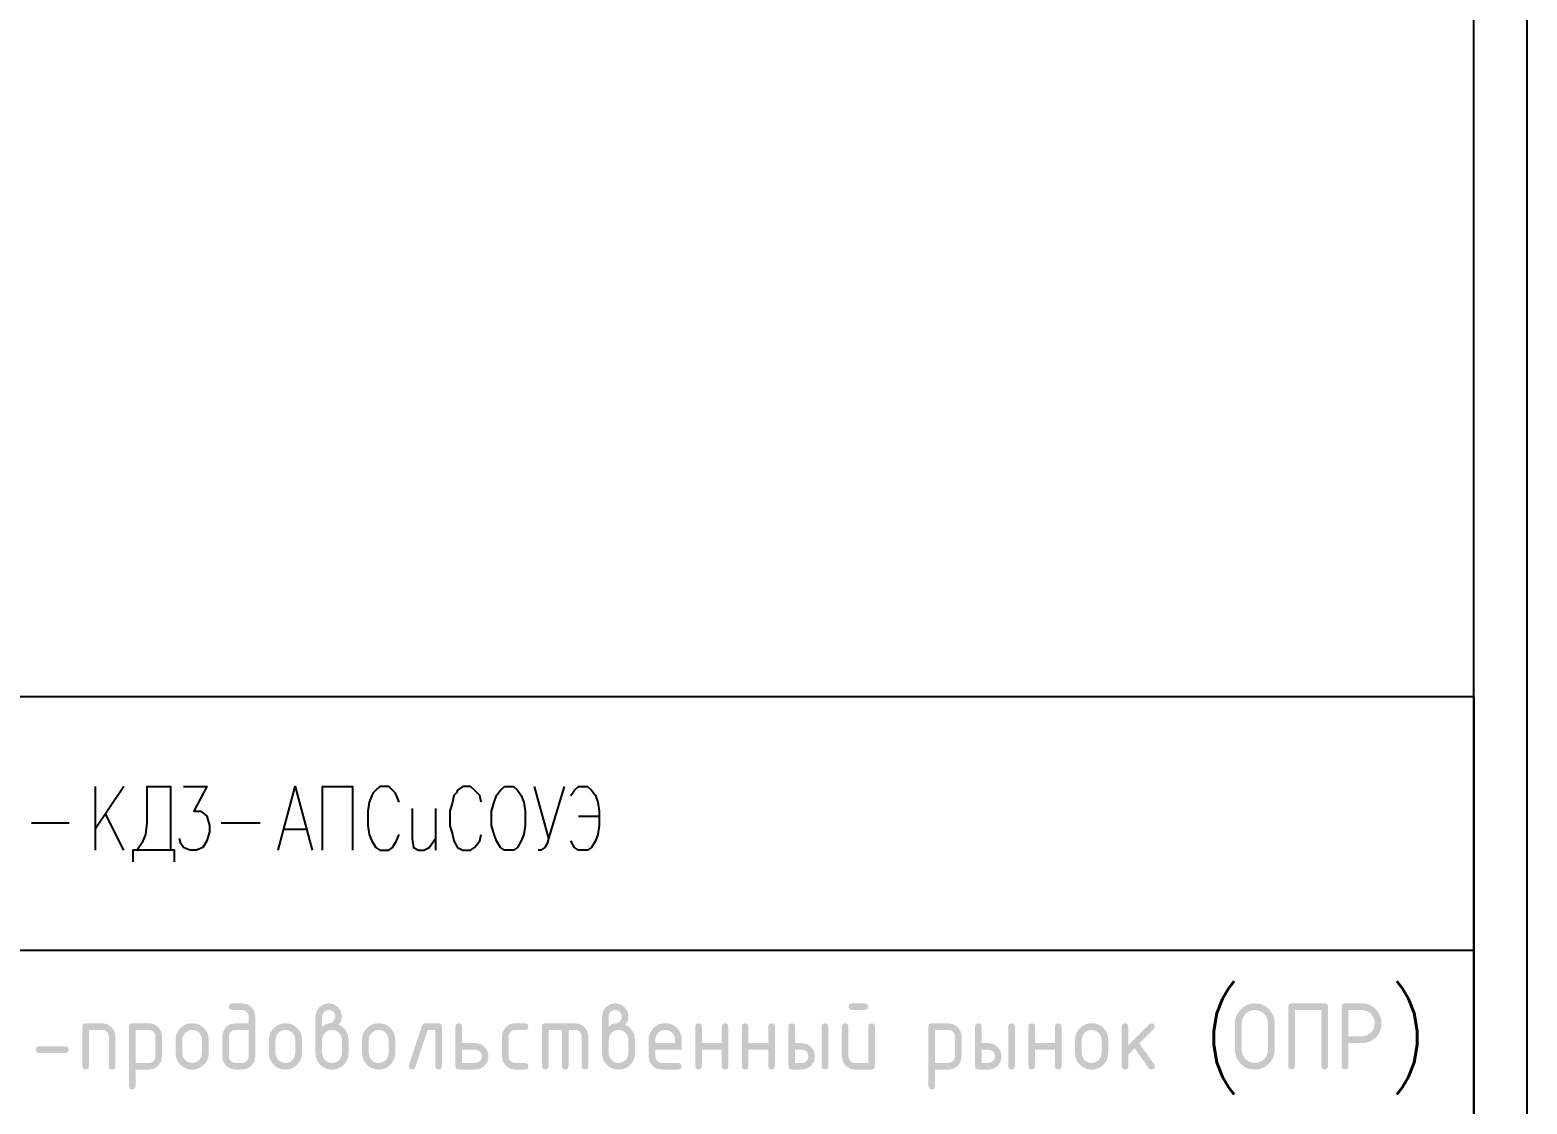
# Model space of a CAD drawing. Header units: millimetres. Extents: x 0 to 420, y 0 to 297.
# Drawn here: x 371.3 to 420.07, y 33.89 to 68.89 of the extents above; entities that cross this region are included whole.
import ezdxf

# ---------------------------------------------------------------- set-up
doc = ezdxf.new("R2010")
doc.units = ezdxf.units.MM
doc.layers.get('0').update_dxf_attribs({"linetype": 'CONTINUOUS'})
doc.styles.get("Standard").update_dxf_attribs({"font": 'STANDARD'})

msp = doc.modelspace()

# ---------------------------------------------------------------- hatches: boundary and pattern name
at = {"true_color": 0x000007}
h = msp.add_hatch(color=0, dxfattribs=at)
h.paths.add_polyline_path([(378.643691, 36.738234), (378.643691, 35.442327), (378.611996, 35.274551), (378.517463, 35.1353), (378.378212, 35.041318), (378.21209, 35.010175), (377.996013, 35.010175), (377.828237, 35.041594), (377.688986, 35.135852), (377.595004, 35.275447), (377.563861, 35.442327), (377.563861, 36.090005), (377.59528, 36.257575), (377.689538, 36.397032), (377.829133, 36.490808), (377.996013, 36.522158), (378.427615, 36.522158), (378.427615, 36.738234), (378.411974, 36.822157), (378.365328, 36.892023), (378.295943, 36.93867), (378.21209, 36.954311), (377.887975, 36.954311), (377.806878, 36.981251), (377.779937, 37.062349), (377.806878, 37.14324), (377.887975, 37.170387), (378.21209, 37.170387), (378.379177, 37.138692), (378.518565, 37.044159), (378.612341, 36.904839)], flags=0)
h.paths.add_polyline_path([(378.427615, 35.442327), (378.427615, 36.306082), (377.996013, 36.306082), (377.912366, 36.290372), (377.842775, 36.243243), (377.795647, 36.173445), (377.779937, 36.090005), (377.779937, 35.442327), (377.795715, 35.359576), (377.843327, 35.289641), (377.913262, 35.242029), (377.996013, 35.226251), (378.21209, 35.226251), (378.295048, 35.241961), (378.364776, 35.289089), (378.411905, 35.35868)], flags=0)
h = msp.add_hatch(color=0, dxfattribs=at)
h.paths.add_polyline_path([(380.8181, 36.41412), (380.949634, 36.495011), (381.070005, 36.522158), (381.134566, 36.540899), (381.19458, 36.597675), (381.236266, 36.667541), (381.250253, 36.738234), (381.234612, 36.822157), (381.187965, 36.892023), (381.118099, 36.93867), (381.034176, 36.954311), (380.950529, 36.938326), (380.880938, 36.890921), (380.83381, 36.821192), (380.8181, 36.738234)], flags=0)
h.paths.add_polyline_path([(381.35774, 36.478061), (381.491272, 36.397032), (381.594211, 36.279623), (381.659943, 36.13741), (381.681854, 35.981967), (381.681854, 35.550365), (381.671941, 35.441518), (381.642236, 35.341455), (381.59279, 35.250074), (381.523655, 35.167271), (381.440568, 35.098541), (381.349265, 35.049449), (381.249796, 35.019993), (381.142215, 35.010175), (381.033367, 35.020002), (380.933304, 35.049518), (380.841923, 35.098774), (380.75912, 35.167822), (380.69039, 35.250926), (380.641298, 35.342351), (380.611842, 35.442146), (380.602024, 35.550365), (380.602024, 36.738234), (380.633443, 36.905804), (380.727701, 37.045261), (380.867296, 37.139037), (381.034176, 37.170387), (381.201263, 37.138692), (381.340652, 37.044159), (381.434428, 36.904839), (381.465778, 36.738234), (381.438631, 36.591198)], flags=0)
h.paths.add_polyline_path([(381.465778, 35.550365), (381.465778, 35.981967), (381.442213, 36.106335), (381.37152, 36.211273), (381.267203, 36.282242), (381.142215, 36.306082), (381.016469, 36.282242), (380.911807, 36.211273), (380.841389, 36.106335), (380.8181, 35.981967), (380.8181, 35.550365), (380.841389, 35.42462), (380.911807, 35.319958), (381.016469, 35.24954), (381.142215, 35.226251), (381.267203, 35.249884), (381.37152, 35.32106), (381.442213, 35.425584)], flags=0)
h = msp.add_hatch(color=0, dxfattribs=at)
h.paths.add_polyline_path([(390.151525, 36.41412), (390.283059, 36.495011), (390.403431, 36.522158), (390.467992, 36.540899), (390.528005, 36.597675), (390.569691, 36.667541), (390.583678, 36.738234), (390.568037, 36.822157), (390.521391, 36.892023), (390.451524, 36.93867), (390.367602, 36.954311), (390.283955, 36.938326), (390.214364, 36.890921), (390.167235, 36.821192), (390.151525, 36.738234)], flags=0)
h.paths.add_polyline_path([(390.691165, 36.478061), (390.824697, 36.397032), (390.927636, 36.279623), (390.993369, 36.13741), (391.01528, 35.981967), (391.01528, 35.550365), (391.005366, 35.441518), (390.975661, 35.341455), (390.926215, 35.250074), (390.857081, 35.167271), (390.773994, 35.098541), (390.68269, 35.049449), (390.583222, 35.019993), (390.47564, 35.010175), (390.366792, 35.020002), (390.266729, 35.049518), (390.175348, 35.098774), (390.092545, 35.167822), (390.023816, 35.250926), (389.974723, 35.342351), (389.945267, 35.442146), (389.935449, 35.550365), (389.935449, 36.738234), (389.966868, 36.905804), (390.061126, 37.045261), (390.200721, 37.139037), (390.367602, 37.170387), (390.534689, 37.138692), (390.674077, 37.044159), (390.767853, 36.904839), (390.799203, 36.738234), (390.772056, 36.591198)], flags=0)
h.paths.add_polyline_path([(390.799203, 35.550365), (390.799203, 35.981967), (390.775639, 36.106335), (390.704945, 36.211273), (390.600628, 36.282242), (390.47564, 36.306082), (390.349894, 36.282242), (390.245232, 36.211273), (390.174814, 36.106335), (390.151525, 35.981967), (390.151525, 35.550365), (390.174814, 35.42462), (390.245232, 35.319958), (390.349894, 35.24954), (390.47564, 35.226251), (390.600628, 35.249884), (390.704945, 35.32106), (390.775639, 35.425584)], flags=0)
h = msp.add_hatch(color=0, dxfattribs=at)
h.paths.add_polyline_path([(398.829623, 36.41412), (398.829623, 35.118213), (398.802476, 35.037115), (398.721585, 35.010175), (398.181945, 35.010175), (398.014169, 35.041318), (397.874919, 35.1353), (397.780936, 35.274551), (397.749793, 35.442327), (397.749793, 36.41412), (397.776733, 36.495011), (397.857831, 36.522158), (397.938722, 36.495011), (397.965869, 36.41412), (397.965869, 35.442327), (397.981648, 35.359576), (398.029259, 35.289641), (398.099194, 35.242029), (398.181945, 35.226251), (398.613547, 35.226251), (398.613547, 36.41412), (398.640488, 36.495011), (398.721585, 36.522158), (398.802476, 36.495011)], flags=0)
h.paths.add_polyline_path([(398.503855, 36.954311), (398.073907, 36.954311), (397.99281, 36.981251), (397.965869, 37.062349), (397.99281, 37.14324), (398.073907, 37.170387), (398.503855, 37.170387), (398.584746, 37.14324), (398.611893, 37.062349), (398.584746, 36.981251)], flags=0)
h = msp.add_hatch(color=0, dxfattribs=at)
h.paths.add_polyline_path([(411.637643, 35.658404), (411.637643, 36.522158), (411.606293, 36.689727), (411.512517, 36.829185), (411.373128, 36.92296), (411.206041, 36.954311), (411.038265, 36.92296), (410.899014, 36.829185), (410.805032, 36.689727), (410.773889, 36.522158), (410.773889, 35.658404), (410.805032, 35.490628), (410.899014, 35.351377), (411.038265, 35.257395), (411.206041, 35.226251), (411.373128, 35.257395), (411.512517, 35.351377), (411.606293, 35.490628)], flags=0)
h.paths.add_polyline_path([(411.853719, 35.658404), (411.841834, 35.528997), (411.806177, 35.409461), (411.746749, 35.299743), (411.66355, 35.199793), (411.563694, 35.11668), (411.454226, 35.057441), (411.335043, 35.021974), (411.206041, 35.010175), (411.076635, 35.021974), (410.957099, 35.057441), (410.847381, 35.11668), (410.74743, 35.199793), (410.664317, 35.299743), (410.605079, 35.409461), (410.569612, 35.528997), (410.557812, 35.658404), (410.557812, 36.522158), (410.569612, 36.651246), (410.605079, 36.770618), (410.664317, 36.880276), (410.74743, 36.980218), (410.847381, 37.063417), (410.957099, 37.122845), (411.076635, 37.158502), (411.206041, 37.170387), (411.335758, 37.158519), (411.455397, 37.122983), (411.565012, 37.063882), (411.664652, 36.98132), (411.747214, 36.881593), (411.806315, 36.77179), (411.841851, 36.651961), (411.853719, 36.522158)], flags=0)
for points in [[(412.403868, 37.170387), (413.483699, 37.170387), (413.56459, 37.14324), (413.591737, 37.062349), (413.591737, 35.118213), (413.56459, 35.037115), (413.483699, 35.010175), (413.402601, 35.037115), (413.375661, 35.118213), (413.375661, 36.954311), (412.511906, 36.954311), (412.511906, 35.118213), (412.484759, 35.037115), (412.403868, 35.010175), (412.322771, 35.037115), (412.29583, 35.118213), (412.29583, 37.062349), (412.322771, 37.14324)], [(373.006616, 35.118213), (373.006616, 36.41412), (373.033557, 36.495011), (373.114654, 36.522158), (373.654845, 36.522158), (373.820968, 36.490463), (373.960219, 36.39593), (374.054752, 36.25661), (374.086447, 36.090005), (374.086447, 35.118213), (374.059299, 35.037115), (373.978409, 35.010175), (373.897311, 35.037115), (373.87037, 35.118213), (373.87037, 36.090005), (373.85473, 36.174341), (373.808083, 36.243794), (373.738699, 36.290441), (373.654845, 36.306082), (373.222692, 36.306082), (373.222692, 35.118213), (373.195545, 35.037115), (373.114654, 35.010175), (373.033557, 35.037115)], [(384.180378, 36.522158), (384.611979, 36.522158), (384.69287, 36.495011), (384.720017, 36.41412), (384.720017, 35.118213), (384.69287, 35.037115), (384.611979, 35.010175), (384.530882, 35.037115), (384.503941, 35.118213), (384.503941, 36.306082), (384.256996, 36.306082), (383.849648, 35.084037), (383.811752, 35.028502), (383.748225, 35.010175), (383.667127, 35.037529), (383.640187, 35.119866), (383.645147, 35.152388), (384.072339, 36.433964), (384.113749, 36.499972)], [(386.894426, 36.090005), (386.894426, 35.442327), (386.910204, 35.359576), (386.957816, 35.289641), (387.027751, 35.242029), (387.110502, 35.226251), (387.434066, 35.226251), (387.514957, 35.199104), (387.542104, 35.118213), (387.514957, 35.037115), (387.434066, 35.010175), (387.110502, 35.010175), (386.942726, 35.041318), (386.803475, 35.1353), (386.709493, 35.274551), (386.67835, 35.442327), (386.67835, 36.090005), (386.709493, 36.257575), (386.803475, 36.397032), (386.942726, 36.490808), (387.110502, 36.522158), (387.434066, 36.522158), (387.514957, 36.495011), (387.542104, 36.41412), (387.514957, 36.333022), (387.434066, 36.306082), (387.110502, 36.306082), (387.026855, 36.290372), (386.957264, 36.243243), (386.910136, 36.173445)], [(388.089901, 36.522158), (389.061694, 36.522158), (389.228298, 36.490463), (389.367618, 36.39593), (389.462152, 36.25661), (389.493846, 36.090005), (389.493846, 35.118213), (389.466699, 35.037115), (389.385808, 35.010175), (389.304711, 35.037115), (389.27777, 35.118213), (389.27777, 36.090005), (389.262129, 36.174341), (389.215483, 36.243794), (389.14603, 36.290441), (389.061694, 36.306082), (388.845617, 36.306082), (388.845617, 35.118213), (388.81847, 35.037115), (388.737579, 35.010175), (388.656964, 35.037115), (388.630092, 35.118213), (388.630092, 36.306082), (388.197939, 36.306082), (388.197939, 35.118213), (388.170792, 35.037115), (388.089901, 35.010175), (388.008804, 35.037115), (387.981863, 35.118213), (387.981863, 36.41412), (388.008804, 36.495011)], [(393.189688, 35.658404), (393.189688, 35.118213), (393.162541, 35.037115), (393.08165, 35.010175), (393.000553, 35.037115), (392.973612, 35.118213), (392.973612, 36.41412), (393.000553, 36.495011), (393.08165, 36.522158), (393.162541, 36.495011), (393.189688, 36.41412), (393.189688, 35.87448), (393.837366, 35.87448), (393.837366, 36.41412), (393.864307, 36.495011), (393.945404, 36.522158), (394.026295, 36.495011), (394.053443, 36.41412), (394.053443, 35.118213), (394.026295, 35.037115), (393.945404, 35.010175), (393.864307, 35.037115), (393.837366, 35.118213), (393.837366, 35.658404)], [(394.70877, 35.658404), (394.70877, 35.118213), (394.681622, 35.037115), (394.600732, 35.010175), (394.519634, 35.037115), (394.492693, 35.118213), (394.492693, 36.41412), (394.519634, 36.495011), (394.600732, 36.522158), (394.681622, 36.495011), (394.70877, 36.41412), (394.70877, 35.87448), (395.356448, 35.87448), (395.356448, 36.41412), (395.383388, 36.495011), (395.464486, 36.522158), (395.545377, 36.495011), (395.572524, 36.41412), (395.572524, 35.118213), (395.545377, 35.037115), (395.464486, 35.010175), (395.383388, 35.037115), (395.356448, 35.118213), (395.356448, 35.658404)], [(404.045563, 35.658404), (404.045563, 35.118213), (404.018416, 35.037115), (403.937525, 35.010175), (403.856428, 35.037115), (403.829487, 35.118213), (403.829487, 36.41412), (403.856428, 36.495011), (403.937525, 36.522158), (404.018416, 36.495011), (404.045563, 36.41412), (404.045563, 35.87448), (404.693241, 35.87448), (404.693241, 36.41412), (404.720182, 36.495011), (404.801279, 36.522158), (404.88217, 36.495011), (404.909318, 36.41412), (404.909318, 35.118213), (404.88217, 35.037115), (404.801279, 35.010175), (404.720182, 35.037115), (404.693241, 35.118213), (404.693241, 35.658404)], [(407.083726, 35.812193), (407.762824, 36.49129), (407.839442, 36.522158), (407.920333, 36.495011), (407.947481, 36.41412), (407.914959, 36.339155), (407.440363, 35.864558), (407.926534, 35.1805), (407.947481, 35.116559), (407.920333, 35.036702), (407.839442, 35.010175), (407.788111, 35.021474), (407.749594, 35.055925), (407.28492, 35.709115), (407.083726, 35.507922), (407.083726, 35.118213), (407.056579, 35.037115), (406.975688, 35.010175), (406.894591, 35.037115), (406.86765, 35.118213), (406.86765, 36.41412), (406.894591, 36.495011), (406.975688, 36.522158), (407.056579, 36.495011), (407.083726, 36.41412)], [(372.454345, 35.550365), (371.590591, 35.550365), (371.509494, 35.577306), (371.482553, 35.658404), (371.509494, 35.739295), (371.590591, 35.766442), (372.454345, 35.766442), (372.535236, 35.739295), (372.562384, 35.658404), (372.535236, 35.577306)]]:
    msp.add_hatch(color=0, dxfattribs=at).paths.add_polyline_path(points, flags=0)
h = msp.add_hatch(color=0, dxfattribs=at)
h.paths.add_polyline_path([(414.141886, 37.170387), (414.682077, 37.170387), (414.811793, 37.158519), (414.931433, 37.122983), (415.041047, 37.063882), (415.140688, 36.98132), (415.22325, 36.881593), (415.28235, 36.77179), (415.317887, 36.651961), (415.329755, 36.522158), (415.31849, 36.385009), (415.284693, 36.261295), (415.228366, 36.151018), (415.149508, 36.054176), (415.052752, 35.975404), (414.942664, 35.919266), (414.81914, 35.885659), (414.682077, 35.87448), (414.249924, 35.87448), (414.249924, 35.118213), (414.222777, 35.037115), (414.141886, 35.010175), (414.060788, 35.037115), (414.033848, 35.118213), (414.033848, 37.062349), (414.060788, 37.14324)], flags=0)
h.paths.add_polyline_path([(414.249924, 36.954311), (414.249924, 36.090005), (414.682077, 36.090005), (414.849164, 36.121149), (414.988553, 36.215131), (415.082328, 36.354589), (415.113679, 36.522158), (415.082328, 36.689727), (414.988553, 36.829185), (414.849164, 36.92296), (414.682077, 36.954311)], flags=0)
h = msp.add_hatch(color=0, dxfattribs=at)
h.paths.add_polyline_path([(374.525698, 36.41412), (374.552638, 36.495011), (374.633736, 36.522158), (375.173927, 36.522158), (375.341014, 36.490808), (375.480402, 36.397032), (375.574178, 36.257575), (375.605528, 36.090005), (375.605528, 35.442327), (375.574178, 35.275447), (375.480402, 35.135852), (375.341014, 35.041594), (375.173927, 35.010175), (374.741774, 35.010175), (374.741774, 34.469984), (374.714627, 34.389093), (374.633736, 34.361945), (374.552638, 34.389093), (374.525698, 34.469984)], flags=0)
h.paths.add_polyline_path([(374.741774, 36.306082), (374.741774, 35.226251), (375.173927, 35.226251), (375.256885, 35.241961), (375.326613, 35.289089), (375.373742, 35.35868), (375.389452, 35.442327), (375.389452, 36.090005), (375.373811, 36.174341), (375.327165, 36.243794), (375.25778, 36.290441), (375.173927, 36.306082)], flags=0)
h = msp.add_hatch(color=0, dxfattribs=at)
h.paths.add_polyline_path([(376.044779, 35.550365), (376.044779, 35.981967), (376.054606, 36.089867), (376.084122, 36.1895), (376.133378, 36.280864), (376.202427, 36.363959), (376.285531, 36.433094), (376.376955, 36.482539), (376.476751, 36.512245), (376.58497, 36.522158), (376.693895, 36.512348), (376.794087, 36.482953), (376.885494, 36.434024), (376.968065, 36.365613), (377.036476, 36.283034), (377.085405, 36.191567), (377.1148, 36.091211), (377.12461, 35.981967), (377.12461, 35.550365), (377.114697, 35.442146), (377.084991, 35.342351), (377.035545, 35.250926), (376.966411, 35.167822), (376.883324, 35.098774), (376.79202, 35.049518), (376.692552, 35.020002), (376.58497, 35.010175), (376.476751, 35.020002), (376.376955, 35.049518), (376.285531, 35.098774), (376.202427, 35.167822), (376.133378, 35.250926), (376.084122, 35.342351), (376.054606, 35.442146)], flags=0)
h.paths.add_polyline_path([(376.908533, 35.550365), (376.908533, 35.981967), (376.884693, 36.106335), (376.813724, 36.211273), (376.709062, 36.282242), (376.58497, 36.306082), (376.460189, 36.282242), (376.355664, 36.211273), (376.284489, 36.106335), (376.260855, 35.981967), (376.260855, 35.550365), (376.284144, 35.42462), (376.354562, 35.319958), (376.459224, 35.24954), (376.58497, 35.226251), (376.709062, 35.249884), (376.813724, 35.32106), (376.884693, 35.425584)], flags=0)
h = msp.add_hatch(color=0, dxfattribs=at)
h.paths.add_polyline_path([(379.082942, 35.550365), (379.082942, 35.981967), (379.092769, 36.089867), (379.122285, 36.1895), (379.171541, 36.280864), (379.24059, 36.363959), (379.323694, 36.433094), (379.415118, 36.482539), (379.514914, 36.512245), (379.623133, 36.522158), (379.732058, 36.512348), (379.83225, 36.482953), (379.923657, 36.434024), (380.006228, 36.365613), (380.074639, 36.283034), (380.123568, 36.191567), (380.152963, 36.091211), (380.162773, 35.981967), (380.162773, 35.550365), (380.15286, 35.442146), (380.123154, 35.342351), (380.073708, 35.250926), (380.004574, 35.167822), (379.921487, 35.098774), (379.830183, 35.049518), (379.730715, 35.020002), (379.623133, 35.010175), (379.514914, 35.020002), (379.415118, 35.049518), (379.323694, 35.098774), (379.24059, 35.167822), (379.171541, 35.250926), (379.122285, 35.342351), (379.092769, 35.442146)], flags=0)
h.paths.add_polyline_path([(379.946696, 35.550365), (379.946696, 35.981967), (379.922856, 36.106335), (379.851887, 36.211273), (379.747225, 36.282242), (379.623133, 36.306082), (379.498352, 36.282242), (379.393827, 36.211273), (379.322652, 36.106335), (379.299018, 35.981967), (379.299018, 35.550365), (379.322307, 35.42462), (379.392725, 35.319958), (379.497387, 35.24954), (379.623133, 35.226251), (379.747225, 35.249884), (379.851887, 35.32106), (379.922856, 35.425584)], flags=0)
h = msp.add_hatch(color=0, dxfattribs=at)
h.paths.add_polyline_path([(382.121105, 35.550365), (382.121105, 35.981967), (382.130932, 36.089867), (382.160448, 36.1895), (382.209704, 36.280864), (382.278753, 36.363959), (382.361857, 36.433094), (382.453281, 36.482539), (382.553077, 36.512245), (382.661296, 36.522158), (382.770221, 36.512348), (382.870413, 36.482953), (382.96182, 36.434024), (383.044391, 36.365613), (383.112802, 36.283034), (383.161731, 36.191567), (383.191126, 36.091211), (383.200936, 35.981967), (383.200936, 35.550365), (383.191023, 35.442146), (383.161317, 35.342351), (383.111871, 35.250926), (383.042737, 35.167822), (382.95965, 35.098774), (382.868346, 35.049518), (382.768878, 35.020002), (382.661296, 35.010175), (382.553077, 35.020002), (382.453281, 35.049518), (382.361857, 35.098774), (382.278753, 35.167822), (382.209704, 35.250926), (382.160448, 35.342351), (382.130932, 35.442146)], flags=0)
h.paths.add_polyline_path([(382.984859, 35.550365), (382.984859, 35.981967), (382.961019, 36.106335), (382.89005, 36.211273), (382.785388, 36.282242), (382.661296, 36.306082), (382.536515, 36.282242), (382.43199, 36.211273), (382.360815, 36.106335), (382.337181, 35.981967), (382.337181, 35.550365), (382.36047, 35.42462), (382.430888, 35.319958), (382.53555, 35.24954), (382.661296, 35.226251), (382.785388, 35.249884), (382.89005, 35.32106), (382.961019, 35.425584)], flags=0)
h = msp.add_hatch(color=0, dxfattribs=at)
h.paths.add_polyline_path([(386.239099, 35.442327), (386.207748, 35.274551), (386.113973, 35.1353), (385.974584, 35.041318), (385.807497, 35.010175), (385.267306, 35.010175), (385.186209, 35.037115), (385.159268, 35.118213), (385.159268, 36.41412), (385.186209, 36.495011), (385.267306, 36.522158), (385.348197, 36.495011), (385.375344, 36.41412), (385.375344, 35.87448), (385.807497, 35.87448), (385.974584, 35.842785), (386.113973, 35.748252), (386.207748, 35.608519)], flags=0)
h.paths.add_polyline_path([(386.023022, 35.442327), (386.007382, 35.52625), (385.960735, 35.596116), (385.891351, 35.642763), (385.807497, 35.658404), (385.375344, 35.658404), (385.375344, 35.226251), (385.807497, 35.226251), (385.890455, 35.241961), (385.960184, 35.289089), (386.007313, 35.35868)], flags=0)
h = msp.add_hatch(color=0, dxfattribs=at)
h.paths.add_polyline_path([(391.994721, 36.306082), (391.86994, 36.282242), (391.765416, 36.211273), (391.69424, 36.106335), (391.670607, 35.981967), (391.670607, 35.87448), (392.318285, 35.87448), (392.318285, 35.981967), (392.294445, 36.106335), (392.223476, 36.211273), (392.118814, 36.282242)], flags=0)
h.paths.add_polyline_path([(391.670607, 35.658404), (391.670607, 35.442327), (391.686385, 35.359576), (391.733997, 35.289641), (391.803932, 35.242029), (391.886683, 35.226251), (392.426323, 35.226251), (392.507214, 35.199104), (392.534361, 35.118213), (392.507214, 35.037115), (392.426323, 35.010175), (391.886683, 35.010175), (391.718907, 35.041318), (391.579656, 35.1353), (391.485674, 35.274551), (391.45453, 35.442327), (391.45453, 35.981967), (391.464358, 36.089867), (391.493873, 36.1895), (391.54313, 36.280864), (391.612178, 36.363959), (391.695282, 36.433094), (391.786706, 36.482539), (391.886502, 36.512245), (391.994721, 36.522158), (392.103647, 36.512348), (392.203839, 36.482953), (392.295246, 36.434024), (392.377816, 36.365613), (392.446227, 36.283034), (392.495156, 36.191567), (392.524551, 36.091211), (392.534361, 35.981967), (392.534361, 35.658404)], flags=0)
h = msp.add_hatch(color=0, dxfattribs=at)
h.paths.add_polyline_path([(396.875529, 35.442327), (396.844179, 35.274551), (396.750403, 35.1353), (396.611015, 35.041318), (396.443928, 35.010175), (396.119813, 35.010175), (396.038716, 35.037115), (396.011775, 35.118213), (396.011775, 36.41412), (396.038716, 36.495011), (396.119813, 36.522158), (396.200704, 36.495011), (396.227851, 36.41412), (396.227851, 35.87448), (396.443928, 35.87448), (396.611015, 35.843061), (396.750403, 35.748803), (396.844179, 35.609414)], flags=0)
h.paths.add_polyline_path([(396.660004, 35.442327), (396.644363, 35.52625), (396.597717, 35.596116), (396.52785, 35.642763), (396.443928, 35.658404), (396.227851, 35.658404), (396.227851, 35.226251), (396.443928, 35.226251), (396.526886, 35.241961), (396.596614, 35.289089), (396.644019, 35.35868)], flags=0)
h.paths.add_polyline_path([(397.091606, 36.41412), (397.118546, 36.495011), (397.199644, 36.522158), (397.280535, 36.495011), (397.307682, 36.41412), (397.307682, 35.118213), (397.280535, 35.037115), (397.199644, 35.010175), (397.118546, 35.037115), (397.091606, 35.118213)], flags=0)
h = msp.add_hatch(color=0, dxfattribs=at)
h.paths.add_polyline_path([(400.572388, 36.41412), (400.599328, 36.495011), (400.680426, 36.522158), (401.220617, 36.522158), (401.387704, 36.490808), (401.527092, 36.397032), (401.620868, 36.257575), (401.652218, 36.090005), (401.652218, 35.442327), (401.620868, 35.275447), (401.527092, 35.135852), (401.387704, 35.041594), (401.220617, 35.010175), (400.788464, 35.010175), (400.788464, 34.469984), (400.761317, 34.389093), (400.680426, 34.361945), (400.599328, 34.389093), (400.572388, 34.469984)], flags=0)
h.paths.add_polyline_path([(400.788464, 36.306082), (400.788464, 35.226251), (401.220617, 35.226251), (401.303575, 35.241961), (401.373303, 35.289089), (401.420432, 35.35868), (401.436142, 35.442327), (401.436142, 36.090005), (401.420501, 36.174341), (401.373855, 36.243794), (401.30447, 36.290441), (401.220617, 36.306082)], flags=0)
h = msp.add_hatch(color=0, dxfattribs=at)
h.paths.add_polyline_path([(402.955223, 35.442327), (402.923873, 35.274551), (402.830098, 35.1353), (402.690709, 35.041318), (402.523622, 35.010175), (402.199507, 35.010175), (402.11841, 35.037115), (402.091469, 35.118213), (402.091469, 36.41412), (402.11841, 36.495011), (402.199507, 36.522158), (402.280398, 36.495011), (402.307545, 36.41412), (402.307545, 35.87448), (402.523622, 35.87448), (402.690709, 35.843061), (402.830098, 35.748803), (402.923873, 35.609414)], flags=0)
h.paths.add_polyline_path([(402.739698, 35.442327), (402.724058, 35.52625), (402.677411, 35.596116), (402.607544, 35.642763), (402.523622, 35.658404), (402.307545, 35.658404), (402.307545, 35.226251), (402.523622, 35.226251), (402.60658, 35.241961), (402.676309, 35.289089), (402.723713, 35.35868)], flags=0)
h.paths.add_polyline_path([(403.1713, 36.41412), (403.19824, 36.495011), (403.279338, 36.522158), (403.360229, 36.495011), (403.387376, 36.41412), (403.387376, 35.118213), (403.360229, 35.037115), (403.279338, 35.010175), (403.19824, 35.037115), (403.1713, 35.118213)], flags=0)
h = msp.add_hatch(color=0, dxfattribs=at)
h.paths.add_polyline_path([(405.348568, 35.550365), (405.348568, 35.981967), (405.358396, 36.089867), (405.387911, 36.1895), (405.437168, 36.280864), (405.506216, 36.363959), (405.58932, 36.433094), (405.680745, 36.482539), (405.78054, 36.512245), (405.888759, 36.522158), (405.997685, 36.512348), (406.097877, 36.482953), (406.189284, 36.434024), (406.271854, 36.365613), (406.340265, 36.283034), (406.389194, 36.191567), (406.418589, 36.091211), (406.428399, 35.981967), (406.428399, 35.550365), (406.418486, 35.442146), (406.388781, 35.342351), (406.339335, 35.250926), (406.2702, 35.167822), (406.187113, 35.098774), (406.09581, 35.049518), (405.996341, 35.020002), (405.888759, 35.010175), (405.78054, 35.020002), (405.680745, 35.049518), (405.58932, 35.098774), (405.506216, 35.167822), (405.437168, 35.250926), (405.387911, 35.342351), (405.358396, 35.442146)], flags=0)
h.paths.add_polyline_path([(406.212323, 35.550365), (406.212323, 35.981967), (406.188483, 36.106335), (406.117514, 36.211273), (406.012852, 36.282242), (405.888759, 36.306082), (405.763978, 36.282242), (405.659454, 36.211273), (405.588278, 36.106335), (405.564645, 35.981967), (405.564645, 35.550365), (405.587934, 35.42462), (405.658351, 35.319958), (405.763013, 35.24954), (405.888759, 35.226251), (406.012852, 35.249884), (406.117514, 35.32106), (406.188483, 35.425584)], flags=0)

# ---------------------------------------------------------------- linework, layer by layer
at = {"color": 0, "true_color": 0x000007}
for points in [[(0.211668, 0), (420.073667, 0), (420.073667, 296.925999), (0.211668, 296.925999)], [(7.239002, 1.735667), (418.338, 1.735667), (418.338, 295.190332), (7.239002, 295.190332)], [(386.757333, 44.238333), (387.053667, 44.238333), (387.180667, 44.111333), (387.307667, 43.942), (387.392333, 43.730333), (387.434667, 43.434), (387.434667, 42.968333), (387.392333, 42.672), (387.307667, 42.460333), (387.180667, 42.248666), (387.053667, 42.164), (386.757333, 42.164), (386.630333, 42.248666), (386.503333, 42.460333), (386.418667, 42.672), (386.334, 42.968333), (386.334, 43.434), (386.418667, 43.730333), (386.503333, 43.942), (386.630333, 44.111333)]]:
    msp.add_lwpolyline(points, close=True, dxfattribs=at)
for points in [[(418.338, 47.159333), (265.472334, 47.159333)], [(418.338, 47.159333), (418.338, 1.735667)], [(374.353667, 44.238333), (373.422334, 42.841333)], [(373.422334, 44.238333), (373.422334, 42.164)], [(374.777, 42.164), (374.988667, 42.460333), (375.073334, 42.672), (375.115667, 43.053), (375.115667, 44.238333), (375.877667, 44.238333), (375.877667, 42.164)], [(376.301, 44.238333), (377.063, 44.238333), (376.639667, 43.434), (376.851334, 43.434), (376.978334, 43.349333), (377.063, 43.264666), (377.147667, 42.968333), (377.147667, 42.756666), (377.063, 42.460333), (376.936, 42.248666), (376.724334, 42.164), (376.512667, 42.164), (376.301, 42.248666), (376.216334, 42.375666), (376.174, 42.545)], [(379.391333, 42.164), (379.941667, 44.238333), (380.492, 42.164)], [(380.830667, 42.164), (380.830667, 44.238333), (381.804333, 44.238333), (381.804333, 42.164)], [(383.328333, 43.730333), (383.243667, 43.942), (383.201333, 44.026666), (383.116667, 44.111333), (382.989667, 44.238333), (382.693333, 44.238333), (382.566333, 44.111333), (382.481667, 44.026666), (382.439333, 43.942), (382.354667, 43.730333), (382.312333, 43.434), (382.312333, 42.968333), (382.354667, 42.672), (382.439333, 42.460333), (382.566333, 42.248666), (382.693333, 42.164), (382.989667, 42.164), (383.116667, 42.248666), (383.243667, 42.460333), (383.328333, 42.672)], [(385.995333, 43.730333), (385.953, 43.942), (385.868333, 44.026666), (385.783667, 44.111333), (385.656667, 44.238333), (385.402667, 44.238333), (385.233333, 44.111333), (385.191, 44.026666), (385.106333, 43.942), (385.064, 43.730333), (384.979333, 43.434), (384.979333, 42.968333), (385.064, 42.672), (385.106333, 42.460333), (385.233333, 42.248666), (385.402667, 42.164), (385.656667, 42.164), (385.783667, 42.248666), (385.953, 42.460333), (385.995333, 42.672)], [(387.731, 44.238333), (388.196667, 42.545)], [(388.704667, 44.238333), (388.196667, 42.545), (388.154333, 42.375666), (388.069667, 42.248666), (387.942667, 42.164), (387.858, 42.164)], [(388.916333, 43.942), (389.043333, 44.111333), (389.170333, 44.238333), (389.466667, 44.238333), (389.593667, 44.111333), (389.720667, 43.942), (389.805333, 43.730333), (389.847667, 43.434), (389.847667, 42.968333), (389.805333, 42.672), (389.720667, 42.460333), (389.593667, 42.248666), (389.466667, 42.164), (389.170333, 42.164), (389.043333, 42.248666), (388.916333, 42.460333)], [(383.751667, 43.518666), (383.751667, 42.545), (383.794, 42.248666), (383.963333, 42.164), (384.132667, 42.164), (384.302, 42.248666), (384.513667, 42.545)], [(384.513667, 43.518666), (384.513667, 42.164)], [(371.348, 43.053), (372.575667, 43.053)], [(374.353667, 42.164), (373.761, 43.349333)], [(377.528667, 43.053), (378.798667, 43.053)], [(389.170333, 43.264666), (389.847667, 43.264666)], [(379.603, 42.841333), (380.280333, 42.841333)], [(376.004667, 41.783), (376.004667, 42.164), (374.65, 42.164), (374.65, 41.783)], [(319.193334, 38.904333), (418.338, 38.904333)]]:
    msp.add_lwpolyline(points, dxfattribs=at)

# ---------------------------------------------------------------- texts
at = {"color": 0, "true_color": 0x000007, "char_height": 2.417872, "width": 0.26865217, "attachment_point": 1}
for s, insert in [('(', (409.495039, 37.428052)), (')', (415.548933, 37.428052))]:
    msp.add_mtext(s, dxfattribs=dict(at, insert=insert))

doc.saveas('drawing.dxf')
